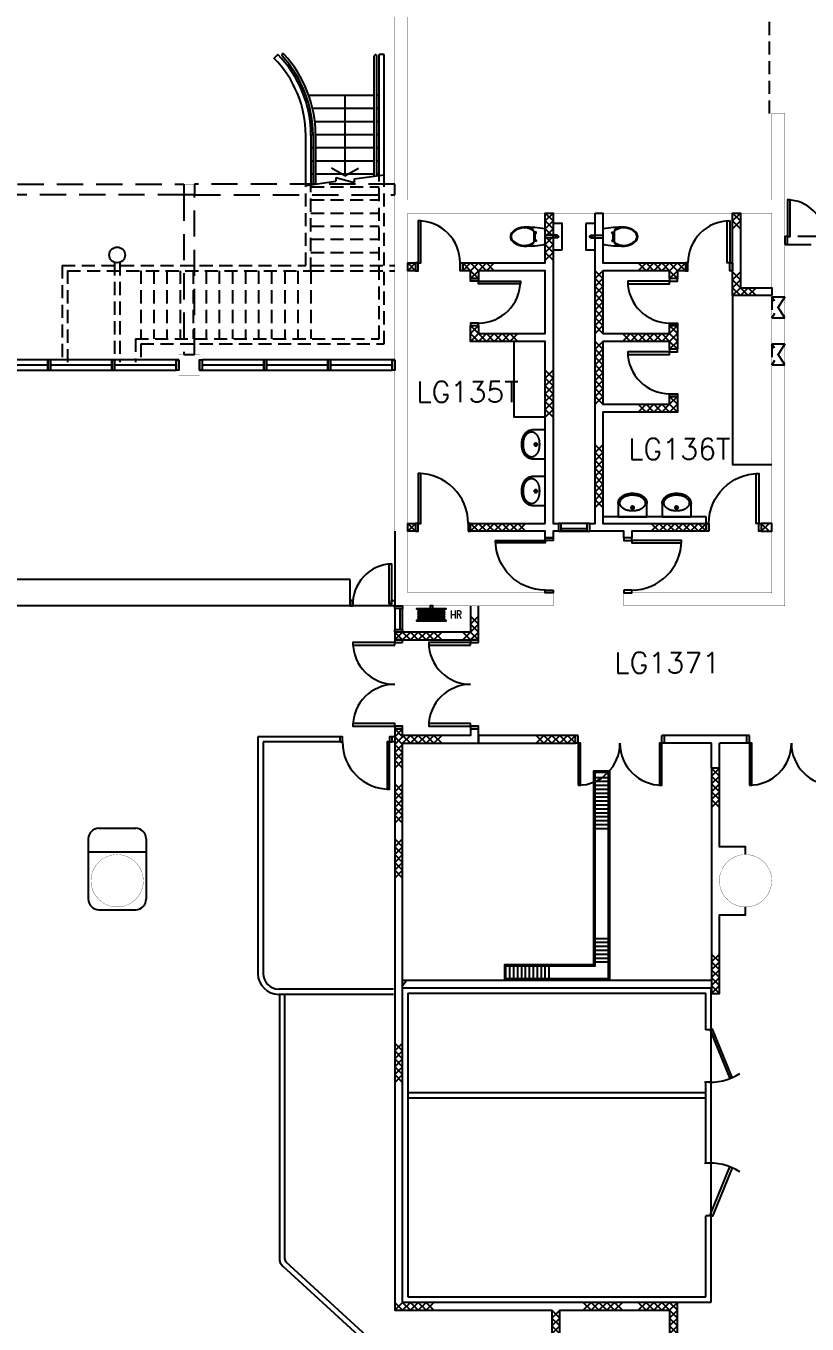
# Model space of a CAD drawing. Extents: x -163000 to 184253, y -124935 to 90032.
# Drawn here: x 40258 to 55174, y 46336 to 71123 of the extents above; entities that cross this region are included whole.
import ezdxf

# ---------------------------------------------------------------- set-up
doc = ezdxf.new("R2010")
doc.units = 0
doc.header["$LTSCALE"] = 1000
doc.header["$MEASUREMENT"] = 0
doc.linetypes.add('s3118a$0$DASHED', pattern=[0.75, 0.5, -0.25])
doc.linetypes.add('s3118a$0$HIDDEN', pattern=[0.375, 0.25, -0.125])
doc.layers.get('0').update_dxf_attribs({"linetype": 'CONTINUOUS'})
for name, color, linetype in [('s3118a$0$19', 7, 'CONTINUOUS'), ('s3118a$0$20', 7, 'CONTINUOUS'), ('s3118a$0$22', 7, 'CONTINUOUS'), ('s3118a$0$30', 7, 'CONTINUOUS'), ('s3118a$0$31', 15, 'CONTINUOUS'), ('s3118a$0$42', 7, 'CONTINUOUS'), ('s3118a$0$45', 7, 'CONTINUOUS'), ('s3118a$0$49', 7, 'CONTINUOUS'), ('s3118a$0$56', 7, 'CONTINUOUS'), ('s3118a$0$6', 7, 'CONTINUOUS'), ('s3118a$0$Above', 8, 'CONTINUOUS'), ('s3118a$0$HR', 5, 'CONTINUOUS'), ('s3118a$0$KC-G', 3, 'CONTINUOUS'), ('s3118a$0$ROOM-NO', 4, 'CONTINUOUS'), ('s3118a$0$ST-DOT', 9, 's3118a$0$HIDDEN'), ('s3118a$0$ST-OUT', 11, 'CONTINUOUS'), ('s3118a$0$STAIR', 9, 'CONTINUOUS'), ('s3118a$0$STRU-SEC', 6, 'CONTINUOUS')]:
    doc.layers.add(name, color=color, linetype=linetype)
doc.styles.add('s3118a$0$STANDARD', font='romans.shx', dxfattribs={"width": 0.75})

# ---------------------------------------------------------------- blocks, each defined once
blk = doc.blocks.new('s3118a$0$D1050B')
at = {"layer": 's3118a$0$30', "color": 15, "linetype": 'Continuous'}
for points in [[(0.05, 0.15), (0.1, 0.15), (0.1, 1.1), (0.05, 1.1)], [(0, 0), (0.05, 0), (0.05, 0.15), (0, 0.15)], [(1, 0), (1.05, 0), (1.05, 0.15), (1, 0.15)]]:
    blk.add_lwpolyline(points, close=True, dxfattribs=at)
blk.add_arc((0.05, 0.150001), 0.950006, 0, 90, dxfattribs=at)
blk = doc.blocks.new('s3118a$0$WHB')
at = {"layer": 's3118a$0$49', "color": 14, "linetype": 'Continuous'}
for p, q in [((-0.319, -0.18), (-0.231, -0.18)), ((-0.275, -0.1358), (-0.275, -0.224))]:
    blk.add_line(p, q, dxfattribs=at)
blk.add_lwpolyline([(-0.5499, -0.257), (-0.5499, 0), (0, 0), (0, -0.257)], dxfattribs=at)
for points in [[(-0.2749, -0.1127, 0.004239), (-0.289204, -0.113251, 0.002651), (-0.3035, -0.114, 0.003533), (-0.31721, -0.114869, 0.006003), (-0.3309, -0.116, 0.015073), (-0.34193, -0.117427, 0.005128), (-0.3529, -0.1193, 0.012086), (-0.365606, -0.121897, 0.007915), (-0.3782, -0.125, 0.017555), (-0.394382, -0.129857, 0.016389), (-0.4102, -0.1358, 0.012678), (-0.421941, -0.140931, 0.028606), (-0.4332, -0.147, 0.005075), (-0.441524, -0.152288, 0.008504), (-0.4497, -0.1578, 0.002696), (-0.457488, -0.163282, 0.012777), (-0.4651, -0.169, 0.01603), (-0.471331, -0.174302, 0.016779), (-0.4772, -0.18, 0.006146), (-0.482301, -0.18541, 0.012077), (-0.4872, -0.191, 0.004888), (-0.491647, -0.196462, 0.003638), (-0.496, -0.202, 0.008947), (-0.499981, -0.207341, 0.006073), (-0.5038, -0.2128, 0.039408), (-0.506807, -0.218138, 0.017301), (-0.5092, -0.2238, 0.017623), (-0.513063, -0.234644, 0.033372), (-0.5158, -0.2458, 0.018563), (-0.516526, -0.251381, 0.012968), (-0.5169, -0.257, 0.012131), (-0.517005, -0.262402, 0.016663), (-0.5168, -0.2678, 0.029632), (-0.515325, -0.278934, 0.031912), (-0.5125, -0.2898, 0.01542), (-0.510432, -0.295474, 0.017108), (-0.508, -0.301, 0.002382), (-0.505364, -0.306433, 0.00952), (-0.5026, -0.3118, 0.009627), (-0.499383, -0.317448, 0.005168), (-0.496, -0.323, 0.013642), (-0.4923, -0.328605, 0.013648), (-0.4883, -0.334, 0.020386), (-0.483532, -0.339563, 0.012995), (-0.4784, -0.3448, 0.006177), (-0.472406, -0.350518, 0.012992), (-0.4662, -0.356, 0.001911), (-0.459656, -0.361407, -0.00085), (-0.4531, -0.3668, -0.002763), (-0.446549, -0.372299, 0.002623), (-0.44, -0.3778, 0.05247), (-0.430413, -0.38396, 0.00623), (-0.4201, -0.389, 0.021349), (-0.40648, -0.394932, 0.010161), (-0.3925, -0.4, 0.016064), (-0.372847, -0.406015, 0.009991), (-0.3529, -0.411, 0.017366), (-0.335986, -0.414265, 0.012989), (-0.3189, -0.4165, 0.01392), (-0.296931, -0.418207, 0.013692), (-0.2749, -0.4187, 0.012459), (-0.252921, -0.41804, 0.012166), (-0.231, -0.4163, 0.011998), (-0.213873, -0.414128, 0.016069), (-0.1969, -0.411, 0.011274), (-0.176834, -0.406224, 0.025447), (-0.1572, -0.4, 0.011112), (-0.144438, -0.394863, 0.017831), (-0.132, -0.389, 0.002905), (-0.121887, -0.383776, 0.025327), (-0.1121, -0.378, 0.00801), (-0.10424, -0.372551, 0.011565), (-0.0966, -0.3668, 0.003173), (-0.089937, -0.361475, 0.008314), (-0.0834, -0.356, 0.007853), (-0.077264, -0.350493, 0.007586), (-0.0713, -0.3448, 0.011579), (-0.066181, -0.339552, 0.019406), (-0.0614, -0.334, 0.014434), (-0.057382, -0.328617, 0.016024), (-0.0537, -0.323, 0.005126), (-0.050381, -0.31744, 0.007114), (-0.0472, -0.3118, 0.007738), (-0.044393, -0.306429, 0.002848), (-0.0417, -0.301, 0.021656), (-0.039297, -0.295482, 0.014757), (-0.0373, -0.2898, 0.027907), (-0.034472, -0.279028, 0.034296), (-0.033, -0.268, 0.016613), (-0.032856, -0.262501, 0.009533), (-0.033, -0.257, 0.010392), (-0.033345, -0.251385, 0.017332), (-0.034, -0.2458, 0.037977), (-0.036661, -0.234723, 0.020366), (-0.0406, -0.224, 0.016669), (-0.043134, -0.21826, 0.03136), (-0.0462, -0.2128, 0.006089), (-0.049858, -0.207335, 0.01105), (-0.0537, -0.202, 0.005719), (-0.05808, -0.196344, 0.006781), (-0.0626, -0.1908, 0.012108), (-0.067454, -0.185313, 0.005553), (-0.0725, -0.18, 0.016017), (-0.078354, -0.174343, 0.010389), (-0.0845, -0.169, 0.020034), (-0.092125, -0.163162, 0.010765), (-0.1001, -0.1578, 0.013175), (-0.109299, -0.15223, 0.005172), (-0.1187, -0.147, 0.012528), (-0.130085, -0.141168, 0.007684), (-0.1417, -0.1358, 0.017552), (-0.156402, -0.129848, 0.019466), (-0.1715, -0.125, 0.012068), (-0.184124, -0.121804, 0.015156), (-0.1969, -0.1193, 0.00473), (-0.20783, -0.117603, 0.008692), (-0.2188, -0.1162, 0.005092), (-0.232536, -0.114838, 0.0067), (-0.2463, -0.1138, 0.005974), (-0.260594, -0.113101, 0.004448), (-0.2749, -0.1127)], [(-0.5499, -0.257, -0.002263), (-0.549724, -0.267938, 0.036796), (-0.5488, -0.2788, 0.020421), (-0.546385, -0.289895, 0.014498), (-0.5432, -0.3008, 0.010932), (-0.539394, -0.312137, 0.038908), (-0.5345, -0.323, 0.008498), (-0.528085, -0.334012, 0.008482), (-0.5213, -0.3448, -0.000875), (-0.517665, -0.350522, 0.031206), (-0.5137, -0.356, 0.012082), (-0.508833, -0.361474, 0.003111), (-0.5038, -0.3668, 0.003418), (-0.498358, -0.372457, 0.006942), (-0.4928, -0.378, 0.02136), (-0.486346, -0.383668, 0.004577), (-0.4796, -0.389, 0.010329), (-0.472016, -0.394741, 0.020459), (-0.4641, -0.4, 0.011097), (-0.454214, -0.405612, 0.000222), (-0.4442, -0.411, 0.005265), (-0.433797, -0.416491, 0.003486), (-0.4233, -0.4218, 0.03693), (-0.407126, -0.428284, 0.017242), (-0.3903, -0.433, 0.00772), (-0.365676, -0.438744, 0.00623), (-0.3409, -0.4438, 0.007249), (-0.329931, -0.445752, 0.011082), (-0.3189, -0.4473, 0.017141), (-0.296937, -0.44907, 0.013335), (-0.2749, -0.4495, 0.011832), (-0.252918, -0.448864, 0.013868), (-0.231, -0.4471, 0.010346), (-0.219921, -0.445647, 0.007504), (-0.2089, -0.4438, 0.007334), (-0.183976, -0.438946, 0.014721), (-0.1593, -0.433, 0.021098), (-0.143742, -0.427981, 0.016671), (-0.1286, -0.4218, 0.002597), (-0.116958, -0.416588, 0.013831), (-0.1055, -0.411, 0.006107), (-0.095486, -0.405597, 0.013889), (-0.0857, -0.3998, 0.009703), (-0.077806, -0.394602, 0.01659), (-0.0702, -0.389, 0.007376), (-0.063502, -0.383568, 0.018682), (-0.0571, -0.3778, 0.004037), (-0.051612, -0.372338, 0.002917), (-0.0462, -0.3668, 0.003488), (-0.041091, -0.361454, 0.007308), (-0.0361, -0.356, 0.034111), (-0.032062, -0.350644, 0.001258), (-0.0284, -0.345, 0.012547), (-0.021568, -0.33404, 0.008451), (-0.0152, -0.3228, 0.032813), (-0.01028, -0.312022, 0.01499), (-0.0064, -0.3008, 0.017513), (-0.003328, -0.2899, 0.020828), (-0.0011, -0.2788, 0.031844), (-0.000225, -0.267931, -0.001864), (0, -0.257)]]:
    blk.add_lwpolyline(points, format="xyb", dxfattribs=at)
blk.add_circle((-0.274895, -0.179899), 0.0275, dxfattribs=at)
blk = doc.blocks.new('s3118a$0$HAT15')
at = {"layer": 's3118a$0$22', "color": 10, "linetype": 'Continuous'}
for p, q in [((0, 0), (0.15, 0.15)), ((0, 0.15), (0.15, 0))]:
    blk.add_line(p, q, dxfattribs=at)
blk = doc.blocks.new('s3118a$0$D1700B')
at = {"layer": 's3118a$0$30', "color": 15, "linetype": 'Continuous'}
for points in [[(0.05, 0.15), (0.1, 0.15), (0.1, 0.95), (0.05, 0.95)], [(1.6, 0.15), (1.65, 0.15), (1.65, 0.95), (1.6, 0.95)], [(0, 0), (0.05, 0), (0.05, 0.15), (0, 0.15)], [(1.65, 0), (1.7, 0), (1.7, 0.15), (1.65, 0.15)]]:
    blk.add_lwpolyline(points, close=True, dxfattribs=at)
for centre, start, end in [((0.05, 0.15), 0, 90), ((1.650003, 0.15), 90, 180)]:
    blk.add_arc(centre, 0.800001, start, end, dxfattribs=at)
blk = doc.blocks.new('s3118a$0$CHAT15')
at = {"layer": 's3118a$0$22', "color": 1, "linetype": 'Continuous'}
for points in [[(0, 0), (0.15, 0.15), (0.3, 0), (0.45, 0.15), (0.6, 0), (0.75, 0.15)], [(0, 0.15), (0.15, 0), (0.3, 0.15), (0.45, 0), (0.6, 0.15), (0.75, 0)]]:
    blk.add_lwpolyline(points, dxfattribs=at)
blk = doc.blocks.new('s3118a$0$WC')
at = {"layer": 's3118a$0$49', "color": 14, "linetype": 'Continuous'}
for p, q in [((-0.076, 0.214), (-0.076, 0.199)), ((0.076, 0.199), (-0.076, 0.199)), ((0.076, 0.214), (0.076, 0.199))]:
    blk.add_line(p, q, dxfattribs=at)
at = {"layer": 's3118a$0$49', "color": 14, "linetype": 's3118a$0$HIDDEN'}
for p, q in [((-0.025, -0.225), (-0.025, 0)), ((0.025, -0.225), (0.025, 0))]:
    blk.add_line(p, q, dxfattribs=at)
at = {"layer": 's3118a$0$49', "color": 14, "linetype": 'Continuous'}
for points in [[(0.106, 0.223), (0.123, 0.223, 0.064397), (0.151, 0.267, 0.312063), (0.087, 0.629, 0.200897), (0, 0.665, 0.200897), (-0.087, 0.629, 0.312063), (-0.151, 0.267, 0.064397), (-0.123, 0.223), (-0.106, 0.223)], [(-0.18, 0.406, 0.045439), (-0.147, 0), (0.147, 0, 0.045439), (0.18, 0.406, -0.205215)], [(-0.064, 0.199), (-0.064, 0.184, -1), (-0.088, 0.184), (-0.088, 0.214)], [(0.064, 0.199), (0.064, 0.184, 1), (0.088, 0.184), (0.088, 0.214)]]:
    blk.add_lwpolyline(points, format="xyb", dxfattribs=at)
blk.add_lwpolyline([(0, 0.653, 0.200897), (-0.078, 0.62, 0.312063), (-0.139, 0.272, 0.096006), (-0.097, 0.214), (0.097, 0.214, 0.096006), (0.139, 0.272, 0.312063), (0.078, 0.62, 0.200897)], format="xyb", close=True, dxfattribs=at)
blk.add_lwpolyline([(-0.25, -0.325), (0.25, -0.325), (0.25, -0.15), (-0.25, -0.15)], close=True, dxfattribs=at)
at = {"layer": 's3118a$0$49', "color": 14, "linetype": 's3118a$0$HIDDEN'}
blk.add_circle((0, -0.225), 0.025, dxfattribs=at)
blk = doc.blocks.new('s3118a$0$H900')
at = {"layer": 's3118a$0$22', "color": 1, "linetype": 'Continuous'}
for points in [[(0, 0), (0.15, 0.15), (0.3, 0), (0.45, 0.15), (0.6, 0), (0.75, 0.15), (0.9, 0)], [(0, 0.15), (0.15, 0), (0.3, 0.15), (0.45, 0), (0.6, 0.15), (0.75, 0), (0.9, 0.15)]]:
    blk.add_lwpolyline(points, dxfattribs=at)
blk = doc.blocks.new('s3118a$0$H600')
at = {"layer": 's3118a$0$22', "color": 1, "linetype": 'Continuous'}
for points in [[(0, 0), (0.15, 0.15), (0.3, 0), (0.45, 0.15), (0.6, 0)], [(0, 0.15), (0.15, 0), (0.3, 0.15), (0.45, 0), (0.6, 0.15)]]:
    blk.add_lwpolyline(points, dxfattribs=at)
blk = doc.blocks.new('s3118a$0$H1200')
at = {"layer": 's3118a$0$22', "color": 10, "linetype": 'Continuous'}
for points in [[(0, 0), (0.15, 0.15), (0.3, 0), (0.45, 0.15), (0.6, 0), (0.75, 0.15), (0.9, 0), (1.05, 0.15), (1.2, 0)], [(0, 0.15), (0.15, 0), (0.3, 0.15), (0.45, 0), (0.6, 0.15), (0.75, 0), (0.9, 0.15), (1.05, 0), (1.2, 0.15)]]:
    blk.add_lwpolyline(points, dxfattribs=at)
blk = doc.blocks.new('s3118a$0$AP')
at = {"layer": 's3118a$0$30', "color": 15, "linetype": 'Continuous'}
blk.add_line((0.05, 0.05), (0.55, 0.05), dxfattribs=at)
for points in [[(0, 0), (0.6, 0), (0.6, 0.15), (0, 0.15)], [(0.05, 0), (0.55, 0), (0.55, 0.15), (0.05, 0.15)]]:
    blk.add_lwpolyline(points, close=True, dxfattribs=at)
blk = doc.blocks.new('s3118a$0$HR')
at = {"layer": 's3118a$0$56', "color": 1, "linetype": 'Continuous'}
blk.add_lwpolyline([(0.235, 0.275), (-0.275, 0.275), (-0.275, 0.29), (0.275, 0.29), (0.275, 0.275), (0.235, 0.275), (0.245, 0.27), (0.25, 0.26), (0.245, 0.25), (0.245, 0.25), (0.235, 0.245), (-0.235, 0.245), (0.235, 0.245), (0.245, 0.24), (0.25, 0.23), (0.245, 0.22), (0.235, 0.215), (-0.235, 0.215), (0.235, 0.215), (0.245, 0.21), (0.25, 0.2), (0.245, 0.19), (0.235, 0.185), (-0.235, 0.185), (0.235, 0.185), (0.245, 0.18), (0.25, 0.17), (0.245, 0.16), (0.235, 0.155), (-0.235, 0.155), (0.235, 0.155), (0.245, 0.15), (0.25, 0.14), (0.245, 0.13), (0.235, 0.125), (-0.235, 0.125), (0.235, 0.125), (0.245, 0.12), (0.25, 0.11), (0.245, 0.1), (0.235, 0.095), (0.245, 0.09), (0.25, 0.08), (0.245, 0.07), (0.235, 0.065), (0.275, 0.065), (0.275, 0.05), (-0.025, 0.05), (-0.025, 0), (0.025, 0), (0.025, 0.05), (-0.275, 0.05), (-0.275, 0.065), (0.235, 0.065), (-0.235, 0.065), (-0.245, 0.07), (-0.25, 0.08), (-0.245, 0.09), (-0.235, 0.095), (0.235, 0.095), (-0.235, 0.095), (-0.245, 0.1), (-0.25, 0.11), (-0.245, 0.12), (-0.235, 0.125), (-0.245, 0.13), (-0.25, 0.14), (-0.245, 0.15), (-0.235, 0.155), (-0.245, 0.16), (-0.25, 0.17), (-0.245, 0.18), (-0.235, 0.185), (-0.245, 0.19), (-0.25, 0.2), (-0.245, 0.21), (-0.235, 0.215), (-0.245, 0.22), (-0.25, 0.23), (-0.245, 0.24), (-0.235, 0.245), (-0.245, 0.25), (-0.25, 0.26), (-0.245, 0.27), (-0.235, 0.275)], dxfattribs=at)

msp = doc.modelspace()

# ---------------------------------------------------------------- linework, layer by layer
for p, q in [((46451, 60553), (39352, 60553)), ((46451, 60053), (46451, 60553)), ((47301, 60053), (39852, 60053)), ((44687, 57550), (44687, 53030)), ((46252, 57550), (44687, 57550)), ((46252, 57550), (46252, 57450)), ((47300, 57550), (47252, 57550)), ((50750, 57425), (50750, 57575)), ((50800, 57575), (50750, 57575)), ((50800, 57425), (50800, 57575)), ((52400, 57425), (52400, 57575)), ((54075, 57575), (52400, 57575)), ((52450, 57425), (52450, 57575)), ((54075, 57575), (54025, 57575)), ((54025, 57425), (54025, 57575)), ((54075, 57425), (54075, 57575)), ((44787, 57450), (44787, 53030)), ((46252, 57450), (44787, 57450)), ((47300, 57450), (47252, 57450)), ((50800, 57425), (50750, 57425)), ((53350, 57425), (52400, 57425)), ((53350, 56950), (53350, 57425)), ((53500, 56950), (53500, 57425)), ((54075, 57425), (53500, 57425)), ((54075, 57425), (54025, 57425)), ((41649, 55802), (42354, 55802)), ((41449, 55602), (41449, 54448)), ((42554, 55602), (42554, 54448)), ((41449, 55354), (42554, 55354)), ((41649, 54248), (42354, 54248)), ((47457, 52904), (53350, 52904)), ((47274, 52730), (45087, 52730)), ((47274, 52630), (45087, 52630)), ((45098, 52630), (45098, 47588)), ((45198, 52630), (45198, 47588)), ((47457, 52754), (53350, 52754)), ((47550, 52654), (47550, 46856)), ((47550, 52654), (53244, 52654)), ((53244, 51956), (53244, 52654)), ((53344, 46756), (53344, 52754)), ((53344, 51956), (53244, 51956)), ((53344, 50956), (53244, 50956)), ((53244, 49405), (53244, 50956)), ((47550, 50756), (53244, 50756)), ((47550, 50656), (53244, 50656)), ((53344, 49405), (53244, 49405)), ((53244, 46856), (53244, 48405)), ((53344, 48405), (53244, 48405)), ((47300, 45486), (45163, 47441)), ((47400, 45530), (45230, 47515)), ((47550, 46856), (53244, 46856)), ((52695, 46756), (53344, 46756))]:
    msp.add_line(p, q)
for points in [[(47241, 60089), (47194, 60089), (47194, 60849), (47241, 60849)], [(46451, 60053), (46501, 60053), (46501, 60153), (46451, 60153)], [(47241, 60153), (47300, 60153), (47300, 60053), (47241, 60053)], [(46252, 57450), (46302, 57450), (46302, 57550), (46252, 57550)], [(47202, 57450), (47252, 57450), (47252, 57550), (47202, 57550)], [(47157, 56550), (47202, 56550), (47202, 57450), (47157, 57450)], [(50800, 56625), (50845, 56625), (50845, 57425), (50800, 57425)], [(52355, 56625), (52400, 56625), (52400, 57425), (52355, 57425)], [(54075, 56625), (54120, 56625), (54120, 57425), (54075, 57425)]]:
    msp.add_lwpolyline(points, close=True)
for points in [[(53322, 51946), (53700, 51023), (53747, 51042), (53369, 51965), (53322, 51946)], [(53322, 48415), (53700, 49339), (53747, 49320), (53369, 48396), (53322, 48415)]]:
    msp.add_lwpolyline(points)
for centre, radius, start, end in [((47259, 60091), 758, 91.3638, 182.8806), ((47202, 57450), 900, 180, 270), ((50800, 57425), 800, 270, 360), ((52400, 57425), 800, 180, 270), ((54075, 57425), 800, 270, 360), ((55675, 57425), 800, 180, 270), ((41649, 55602), 200, 90, 180), ((42354, 55602), 200, 0, 90), ((41649, 54448), 200, 180, 270), ((42354, 54448), 200, 270, 0), ((45087, 53030), 400, 180, 270), ((45087, 53030), 300, 180, 270), ((53343, 51928), 973, 262.5117, 304.0155), ((53343, 48434), 973, 55.9845, 97.4883), ((45298, 47588), 200, 180, 227.5537), ((45298, 47588), 100, 180, 227.5537)]:
    msp.add_arc(centre, radius, start, end)
at = {"layer": 's3118a$0$19', "color": 14, "linetype": 's3118a$0$DASHED'}
msp.add_lwpolyline([(56250, 67100), (54750, 67100), (54750, 66950), (56250, 66950)], close=True, dxfattribs=at)
at = {"layer": 's3118a$0$19', "color": 2, "linetype": 's3118a$0$DASHED'}
for points in [[(39450, 64550), (43175, 64550), (43175, 64750), (39450, 64750)], [(43575, 64550), (47300, 64550), (47300, 64750), (43575, 64750)]]:
    msp.add_lwpolyline(points, close=True, dxfattribs=at)
at = {"layer": 's3118a$0$20', "color": 14, "linetype": 'Continuous', "const_width": 5}
msp.add_lwpolyline([(50325, 60050), (47300, 60050), (47300, 73900), (56500, 73900), (56500, 73650), (54750, 73650), (54750, 73400), (54500, 73400), (54500, 73650), (47550, 73650), (47550, 67800), (54500, 67800), (54500, 69450), (54750, 69450), (54750, 60050), (51675, 60050), (51675, 60300), (54500, 60300), (54500, 67550), (47550, 67550), (47550, 60300), (50325, 60300), (50325, 60050)], dxfattribs=at)
at = {"layer": 's3118a$0$20', "color": 1, "linetype": 'Continuous'}
for points in [[(50175, 61625), (50175, 65100), (48750, 65100), (48750, 65400), (48900, 65400), (48900, 65250), (50175, 65250), (50175, 66450), (48900, 66450), (48900, 66300), (48750, 66300), (48750, 66450), (48600, 66450), (48600, 66600), (50175, 66600), (50175, 67550), (50325, 67550), (50325, 61625), (50425, 61625), (50425, 61475), (50325, 61475), (50325, 61350), (50175, 61350), (50175, 61475), (48750, 61475), (48750, 61625), (50175, 61625)], [(48750, 60050), (48750, 59550), (47300, 59550), (47300, 59400), (48750, 59400), (48900, 59400), (48900, 60050)], [(54000, 55300), (54000, 55450), (53500, 55450), (53500, 56950), (53350, 56950), (53350, 52650), (53500, 52650), (53500, 54150), (54000, 54150), (54000, 54300)]]:
    msp.add_lwpolyline(points, dxfattribs=at)
for points in [[(51125, 67550), (51275, 67550), (51275, 66600), (52850, 66600), (52850, 66450), (52700, 66450), (52700, 66300), (52550, 66300), (52550, 66450), (51275, 66450), (51275, 65250), (52550, 65250), (52550, 65400), (52700, 65400), (52700, 64950), (52550, 64950), (52550, 65100), (51275, 65100), (51275, 63900), (52550, 63900), (52550, 64050), (52700, 64050), (52700, 63750), (51275, 63750), (51275, 61625), (53250, 61625), (53250, 61475), (51825, 61475), (51825, 61350), (51675, 61350), (51675, 61475), (51025, 61475), (51025, 61625), (51125, 61625)], [(54500, 65975), (53750, 65975), (53750, 67550), (53900, 67550), (53900, 66125), (54500, 66125)], [(47700, 66450), (47550, 66450), (47550, 66600), (47700, 66600)], [(47700, 61475), (47550, 61475), (47550, 61625), (47700, 61625)], [(51500, 43550), (52700, 43550), (52700, 46750), (47450, 46750), (47450, 57425), (48900, 57425), (48900, 57700), (48750, 57700), (48750, 57575), (47450, 57575), (47450, 57700), (47300, 57700), (47300, 46600), (50300, 46600), (50300, 43325), (50450, 43325), (50450, 46600), (52550, 46600), (52550, 43700), (51500, 43700)]]:
    msp.add_lwpolyline(points, close=True, dxfattribs=at)
at = {"layer": 's3118a$0$20', "color": 1, "linetype": 's3118a$0$HIDDEN'}
for points in [[(54500, 65950), (54500, 65550), (54750, 65550), (54500, 65950), (54750, 65950), (54500, 65550)], [(54500, 65050), (54500, 64650), (54750, 64650), (54500, 65050), (54750, 65050), (54500, 64650)]]:
    msp.add_lwpolyline(points, dxfattribs=at)
at = {"layer": 's3118a$0$20', "color": 3, "linetype": 'Continuous'}
for points in [[(40675, 64750), (39500, 64750), (39500, 64655), (40675, 64655)], [(40725, 64550), (40725, 64750), (40675, 64750), (40675, 64550)], [(41900, 64750), (40725, 64750), (40725, 64655), (41900, 64655)], [(41950, 64550), (41950, 64750), (41900, 64750), (41900, 64550)], [(43125, 64750), (41950, 64750), (41950, 64655), (43125, 64655)], [(43175, 64750), (43175, 64550), (43125, 64550), (43125, 64750)], [(43625, 64750), (43625, 64550), (43575, 64550), (43575, 64750)], [(44800, 64750), (43625, 64750), (43625, 64655), (44800, 64655)], [(44850, 64550), (44850, 64750), (44800, 64750), (44800, 64550)], [(46025, 64750), (44850, 64750), (44850, 64655), (46025, 64655)], [(46075, 64550), (46075, 64750), (46025, 64750), (46025, 64550)], [(47250, 64750), (46075, 64750), (46075, 64655), (47250, 64655)], [(47300, 64750), (47300, 64550), (47250, 64550), (47250, 64750)], [(40675, 64645), (39500, 64645), (39500, 64550), (40675, 64550)], [(41900, 64645), (40725, 64645), (40725, 64550), (41900, 64550)], [(43125, 64645), (41950, 64645), (41950, 64550), (43125, 64550)], [(44800, 64645), (43625, 64645), (43625, 64550), (44800, 64550)], [(46025, 64645), (44850, 64645), (44850, 64550), (46025, 64550)], [(47250, 64645), (46075, 64645), (46075, 64550), (47250, 64550)]]:
    msp.add_lwpolyline(points, close=True, dxfattribs=at)
at = {"layer": 's3118a$0$20', "color": 14, "linetype": 'Continuous'}
msp.add_lwpolyline([(54300, 61475), (54500, 61475), (54500, 61625), (54300, 61625)], close=True, dxfattribs=at)
at = {"layer": 's3118a$0$20', "color": 2, "linetype": 'Continuous'}
msp.add_lwpolyline([(48900, 57425), (50750, 57425), (50750, 57575), (48900, 57575)], close=True, dxfattribs=at)
msp.add_lwpolyline([(48900, 57425), (50750, 57425), (50750, 57575), (48900, 57575)], close=True, dxfattribs=at)
at = {"layer": 's3118a$0$30', "color": 15, "linetype": 'Continuous'}
for points in [[(54800, 67100), (54850, 67100), (54850, 67800), (54800, 67800)], [(47750, 66600), (47800, 66600), (47800, 67400), (47750, 67400)], [(53700, 66600), (53650, 66600), (53650, 67400), (53700, 67400)], [(54750, 66950), (54800, 66950), (54800, 67100), (54750, 67100)], [(47700, 66450), (47750, 66450), (47750, 66600), (47700, 66600)], [(48600, 66450), (48550, 66450), (48550, 66600), (48600, 66600)], [(52850, 66450), (52900, 66450), (52900, 66600), (52850, 66600)], [(53750, 66450), (53700, 66450), (53700, 66600), (53750, 66600)], [(48750, 66300), (48900, 66300), (48900, 66250), (48750, 66250)], [(48900, 66250), (49700, 66250), (49700, 66200), (48900, 66200)], [(52550, 66250), (51750, 66250), (51750, 66200), (52550, 66200)], [(52700, 66300), (52550, 66300), (52550, 66250), (52700, 66250)], [(48750, 65400), (48900, 65400), (48900, 65450), (48750, 65450)], [(52700, 65400), (52550, 65400), (52550, 65450), (52700, 65450)], [(52700, 64950), (52550, 64950), (52550, 64900), (52700, 64900)], [(52550, 64900), (51750, 64900), (51750, 64850), (52550, 64850)], [(52700, 64050), (52550, 64050), (52550, 64100), (52700, 64100)], [(50975, 61475), (50475, 61475)], [(47300, 60050), (47450, 60050), (47450, 60000), (47300, 60000)], [(47450, 60000), (47300, 60000), (47300, 59600), (47450, 59600)], [(47450, 60000), (47400, 60000), (47400, 59600), (47450, 59600)], [(47300, 59600), (47450, 59600), (47450, 59550), (47300, 59550)]]:
    msp.add_lwpolyline(points, close=True, dxfattribs=at)
for centre, radius, start, end in [((54800, 67100), 700, 0, 90), ((47750, 66600), 800, 0, 90), ((53700, 66600), 800, 90, 180), ((48900, 66250), 800, 270, 0), ((52550, 66250), 800, 180, 270), ((52550, 64900), 800, 180, 270)]:
    msp.add_arc(centre, radius, start, end, dxfattribs=at)
at = {"layer": 's3118a$0$31'}
for p, q in [((47300, 61475), (47300, 60050)), ((47300, 61475), (47300, 60050)), ((47300, 60050), (45850, 60050)), ((47300, 60050), (45850, 60050))]:
    msp.add_line(p, q, dxfattribs=at)
at = {"layer": 's3118a$0$42', "color": 2, "linetype": 's3118a$0$HIDDEN'}
msp.add_line((54450, 71950), (54450, 69450), dxfattribs=at)
at = {"layer": 's3118a$0$45', "color": 8, "linetype": 'Continuous'}
for p, q in [((51125, 56775), (51375, 56775)), ((51125, 56700), (51375, 56700)), ((51125, 56625), (51375, 56625)), ((51125, 56550), (51375, 56550)), ((51125, 56475), (51375, 56475)), ((51125, 56400), (51375, 56400)), ((51125, 56325), (51375, 56325)), ((51125, 56250), (51375, 56250)), ((51125, 56175), (51375, 56175)), ((51125, 56100), (51375, 56100)), ((51125, 56025), (51375, 56025)), ((51125, 55950), (51375, 55950)), ((51125, 55875), (51375, 55875)), ((51125, 55800), (51375, 55800)), ((51125, 53700), (51375, 53700)), ((51125, 53625), (51375, 53625)), ((51125, 53550), (51375, 53550)), ((51125, 53475), (51375, 53475)), ((51125, 53400), (51375, 53400)), ((51125, 53325), (51375, 53325)), ((49500, 52925), (49500, 53175)), ((49575, 52925), (49575, 53175)), ((49650, 52925), (49650, 53175)), ((49725, 52925), (49725, 53175)), ((49800, 52925), (49800, 53175)), ((49875, 52925), (49875, 53175)), ((49950, 52925), (49950, 53175)), ((50025, 52925), (50025, 53175)), ((50100, 52925), (50100, 53175)), ((50175, 52925), (50175, 53175)), ((50250, 52925), (50250, 53175)), ((51125, 53250), (51375, 53250))]:
    msp.add_line(p, q, dxfattribs=at)
for points in [[(49400, 52900), (49400, 53200), (51100, 53200), (51100, 56900), (51400, 56900), (51400, 52900), (49400, 52900)], [(49425, 52925), (49425, 53175), (51125, 53175), (51125, 56875), (51375, 56875), (51375, 52925), (49425, 52925)]]:
    msp.add_lwpolyline(points, dxfattribs=at)
at = {"layer": 's3118a$0$49', "color": 14, "linetype": 'Continuous'}
for points in [[(53750, 65975), (53750, 62750), (54500, 62750)], [(49575, 65100), (49575, 63658), (50175, 63658)]]:
    msp.add_lwpolyline(points, dxfattribs=at)
msp.add_lwpolyline([(53250, 61750), (51275, 61750), (51275, 61625), (53250, 61625)], close=True, dxfattribs=at)
at = {"layer": 's3118a$0$6', "color": 14, "linetype": 'Continuous', "const_width": 5}
for points in [[(43475, 67900), (43275, 67900), (43275, 68100), (43475, 68100)], [(43175, 64450), (43575, 64450), (43575, 64850), (43175, 64850)]]:
    msp.add_lwpolyline(points, close=True, dxfattribs=at)
for points in [[(42500, 54800, 1), (41500, 54800, 1)], [(54500, 54800, 1), (53500, 54800, 1)]]:
    msp.add_lwpolyline(points, format="xyb", close=True, dxfattribs=at)
at = {"layer": 's3118a$0$Above', "linetype": 's3118a$0$DASHED'}
for points in [[(43275, 67900), (39350, 67900), (39350, 68100), (43275, 68100)], [(43475, 67900), (47300, 67900), (47300, 68100), (43475, 68100)], [(43275, 67900), (43275, 64850), (43475, 64850), (43475, 67900)]]:
    msp.add_lwpolyline(points, close=True, dxfattribs=at)
at = {"layer": 's3118a$0$HR', "linetype": 'Continuous'}
for p, q in [((47725, 59985), (47725, 60000)), ((47725, 60000), (48025, 60000)), ((47765, 59985), (47725, 59985)), ((47755, 59980), (47765, 59985)), ((48275, 59985), (47765, 59985)), ((47765, 59985), (48235, 59985)), ((48025, 60050), (47975, 60050)), ((47975, 60050), (47975, 60000)), ((47975, 60000), (48275, 60000)), ((48025, 60000), (48025, 60050)), ((48235, 59985), (48245, 59980)), ((48275, 60000), (48275, 59985)), ((47725, 59760), (47725, 59775)), ((47725, 59775), (47765, 59775)), ((48275, 59760), (47725, 59760)), ((47750, 59970), (47755, 59980)), ((47755, 59960), (47750, 59970)), ((47750, 59940), (47755, 59950)), ((47755, 59930), (47750, 59940)), ((47750, 59910), (47755, 59920)), ((47755, 59900), (47750, 59910)), ((47750, 59880), (47755, 59890)), ((47755, 59870), (47750, 59880)), ((47750, 59850), (47755, 59860)), ((47755, 59840), (47750, 59850)), ((47750, 59820), (47755, 59830)), ((47755, 59810), (47750, 59820)), ((47750, 59790), (47755, 59800)), ((47755, 59780), (47750, 59790)), ((47765, 59955), (47755, 59960)), ((47755, 59950), (47765, 59955)), ((47765, 59925), (47755, 59930)), ((47755, 59920), (47765, 59925)), ((47765, 59895), (47755, 59900)), ((47755, 59890), (47765, 59895)), ((47765, 59865), (47755, 59870)), ((47755, 59860), (47765, 59865)), ((47765, 59835), (47755, 59840)), ((47755, 59830), (47765, 59835)), ((47765, 59805), (47755, 59810)), ((47755, 59800), (47765, 59805)), ((47755, 59800), (47755, 59800)), ((47765, 59775), (47755, 59780)), ((48235, 59955), (47765, 59955)), ((47765, 59955), (48235, 59955)), ((47765, 59925), (48235, 59925)), ((48235, 59925), (47765, 59925)), ((47765, 59895), (48235, 59895)), ((48235, 59895), (47765, 59895)), ((47765, 59865), (48235, 59865)), ((48235, 59865), (47765, 59865)), ((47765, 59835), (48235, 59835)), ((48235, 59835), (47765, 59835)), ((47765, 59805), (48235, 59805)), ((48235, 59805), (47765, 59805)), ((47765, 59775), (48275, 59775)), ((48245, 59960), (48235, 59955)), ((48235, 59955), (48245, 59950)), ((48245, 59930), (48235, 59925)), ((48235, 59925), (48245, 59920)), ((48245, 59900), (48235, 59895)), ((48235, 59895), (48245, 59890)), ((48245, 59870), (48235, 59865)), ((48235, 59865), (48245, 59860)), ((48245, 59840), (48235, 59835)), ((48235, 59835), (48245, 59830)), ((48245, 59810), (48235, 59805)), ((48235, 59805), (48245, 59800)), ((48245, 59780), (48235, 59775)), ((48245, 59980), (48250, 59970)), ((48250, 59970), (48245, 59960)), ((48245, 59950), (48250, 59940)), ((48250, 59940), (48245, 59930)), ((48245, 59920), (48250, 59910)), ((48250, 59910), (48245, 59900)), ((48245, 59890), (48250, 59880)), ((48250, 59880), (48245, 59870)), ((48245, 59860), (48250, 59850)), ((48250, 59850), (48245, 59840)), ((48245, 59830), (48250, 59820)), ((48250, 59820), (48245, 59810)), ((48245, 59800), (48250, 59790)), ((48250, 59790), (48245, 59780)), ((48275, 59775), (48275, 59760))]:
    msp.add_line(p, q, dxfattribs=at)
at = {"layer": 's3118a$0$KC-G'}
for p, q in [((47450, 57425), (50488, 57425)), ((49480, 57425), (50380, 57425)), ((47520, 52883), (47450, 52796))]:
    msp.add_line(p, q, dxfattribs=at)
at = {"layer": 's3118a$0$ST-DOT'}
for p, q in [((47000, 65150), (47000, 68267)), ((47100, 65050), (47100, 68281)), ((45600, 66550), (45600, 68079)), ((45700, 66450), (45700, 68092)), ((45700, 68050), (47000, 68050)), ((45700, 67800), (47000, 67800)), ((45700, 67550), (47000, 67550)), ((45700, 67300), (47000, 67300)), ((45700, 67050), (47000, 67050)), ((45700, 66800), (47000, 66800)), ((40950, 66550), (45600, 66550)), ((40950, 66550), (40950, 64700)), ((41050, 66450), (45700, 66450)), ((41050, 66450), (41050, 64700)), ((45700, 66550), (47300, 66550)), ((45700, 66450), (47300, 66450)), ((42350, 65150), (47000, 65150)), ((42350, 65150), (42350, 64700)), ((42450, 65050), (47100, 65050)), ((42450, 65050), (42450, 64700))]:
    msp.add_line(p, q, dxfattribs=at)
at = {"layer": 's3118a$0$ST-DOT', "color": 9}
for p, q in [((41950, 66609), (41950, 64700)), ((42050, 66609), (42050, 64700))]:
    msp.add_line(p, q, dxfattribs=at)
at = {"layer": 's3118a$0$ST-DOT', "linetype": 's3118a$0$HIDDEN'}
for p, q in [((42450, 66450), (42450, 65150)), ((42700, 66450), (42700, 65150)), ((42950, 66450), (42950, 65150)), ((43200, 66450), (43200, 65150)), ((43450, 66450), (43450, 65150)), ((43700, 66450), (43700, 65150)), ((43950, 66450), (43950, 65150)), ((44200, 66450), (44200, 65150)), ((44450, 66450), (44450, 65150)), ((44700, 66450), (44700, 65150)), ((44950, 66450), (44950, 65150)), ((45200, 66450), (45200, 65150)), ((45450, 66450), (45450, 65150)), ((45700, 66450), (45700, 65150))]:
    msp.add_line(p, q, dxfattribs=at)
at = {"layer": 's3118a$0$ST-OUT'}
for p, q in [((45066, 70579), (44995, 70509)), ((47100, 70579), (47000, 70579)), ((47100, 68281), (47100, 70579)), ((45562, 69800), (45605, 69800)), ((45658, 69800), (46910, 69800)), ((46960, 69800), (47000, 69800)), ((45639, 69550), (45680, 69550)), ((45731, 69550), (46910, 69550)), ((46960, 69550), (47000, 69550)), ((45684, 69300), (45724, 69300)), ((45774, 69300), (46910, 69300)), ((46960, 69300), (47000, 69300)), ((45700, 69050), (45740, 69050)), ((45700, 69034), (45700, 68092)), ((45790, 69050), (45821, 69050)), ((45821, 69050), (46910, 69050)), ((46960, 69050), (47000, 69050)), ((45700, 68800), (45740, 68800)), ((45790, 68800), (46910, 68800)), ((46960, 68800), (47000, 68800)), ((45700, 68550), (45740, 68550)), ((45790, 68550), (46910, 68550)), ((46960, 68550), (47000, 68550)), ((45700, 68300), (45740, 68300)), ((45790, 68300), (46910, 68300)), ((46960, 68300), (47000, 68300))]:
    msp.add_line(p, q, dxfattribs=at)
at = {"layer": 's3118a$0$ST-OUT', "color": 1, "linetype": 'Continuous'}
for p, q in [((46910, 68255), (46910, 70550)), ((46960, 68262), (46960, 70550)), ((45740, 69039), (45740, 69079)), ((45790, 69046), (45790, 69079))]:
    msp.add_line(p, q, dxfattribs=at)
at = {"layer": 's3118a$0$ST-OUT', "linetype": 'Continuous'}
for p, q in [((47000, 68267), (47000, 70579)), ((45600, 69020), (45600, 69079)), ((45600, 68079), (45600, 69020)), ((45700, 69034), (45700, 69079))]:
    msp.add_line(p, q, dxfattribs=at)
at = {"layer": 's3118a$0$ST-OUT', "color": 1}
for p, q in [((45740, 69039), (45740, 68098)), ((45790, 69046), (45790, 68104))]:
    msp.add_line(p, q, dxfattribs=at)
at = {"layer": 's3118a$0$ST-OUT'}
for radius in [2100, 2200]:
    msp.add_arc((43500, 69034), radius, 0, 44.6241, dxfattribs=at)
at = {"layer": 's3118a$0$ST-OUT', "color": 1}
for centre, radius, start, end in [((45166, 70568), 25, 39.3496, 225.8608), ((43500, 69034), 2240, 0.1378, 42.6052), ((43500, 69034), 2290, 0.3032, 42.6052)]:
    msp.add_arc(centre, radius, start, end, dxfattribs=at)
at = {"layer": 's3118a$0$ST-OUT', "color": 1, "linetype": 'Continuous'}
msp.add_arc((46935, 70550), 25, 0, 180, dxfattribs=at)
at = {"layer": 's3118a$0$STAIR'}
msp.add_line((46350, 69800), (46350, 68258), dxfattribs=at)
at = {"layer": 's3118a$0$STAIR', "color": 4}
for q in [(46090, 68408), (46610, 68408)]:
    msp.add_line((46350, 68258), q, dxfattribs=at)
at = {"layer": 's3118a$0$STAIR', "color": 1}
for p, q in [((46177, 68227), (46177, 68157)), ((46523, 68203), (47100, 68281)), ((46523, 68203), (46523, 68132)), ((45600, 68079), (46177, 68157))]:
    msp.add_line(p, q, dxfattribs=at)
at = {"layer": 's3118a$0$STAIR', "color": 7}
msp.add_line((46177, 68227), (46523, 68132), dxfattribs=at)
at = {"layer": 's3118a$0$STRU-SEC', "color": 9}
msp.add_circle((42000, 66750), 150, dxfattribs=at)

# ---------------------------------------------------------------- block references
at = {"zscale": 1000}
for name, p, xscale, yscale, rotation in [('s3118a$0$H900', (50175, 67550), 999.9979999999999, 999.9979999999999, 270), ('s3118a$0$WC', (50175, 67100), 999.9979999999999, 999.9979999999999, 90), ('s3118a$0$WC', (51275, 67100), 999.9979999999999, 999.9979999999999, 270), ('s3118a$0$H1200', (51275, 65250), 999.9979999999999, 999.9979999999999, 90), ('s3118a$0$H900', (52850, 66600), 999.9979999999999, 999.9979999999999, 180), ('s3118a$0$H900', (52550, 65250), 999.9979999999999, 999.9979999999999, 180), ('s3118a$0$H1200', (51275, 63900), 999.9979999999999, 999.9979999999999, 90), ('s3118a$0$H900', (50175, 64550), 999.9979999999999, 999.9979999999999, 270), ('s3118a$0$WHB', (50175, 63408), 999.9979999999999, -999.9979999999999, 90), ('s3118a$0$H1200', (51275, 61925), 999.9979999999999, 999.9979999999999, 90), ('s3118a$0$WHB', (50175, 62517), 999.9979999999999, -999.9979999999999, 90), ('s3118a$0$D1050B', (54300, 61475), 999.994, -999.994, 180), ('s3118a$0$D1050B', (50325, 61350), 999.9979999999999, -999.9979999999999, 270), ('s3118a$0$D1050B', (51675, 61350), 999.9979999999999, 999.9979999999999, 270), ('s3118a$0$HR', (48000, 60050), 999.9979999999999, 999.9979999999999, 180), ('s3118a$0$HAT15', (48900, 59700), 999.9979999999999, 999.9979999999999, 90), ('s3118a$0$HAT15', (47450, 59400), 999.9979999999999, 999.9979999999999, 90), ('s3118a$0$HAT15', (48750, 59400), 999.9979999999999, 999.9979999999999, 90), ('s3118a$0$HAT15', (48900, 59550), 999.9979999999999, 999.9979999999999, 90), ('s3118a$0$HAT15', (48900, 59400), 999.9979999999999, 999.9979999999999, 90), ('s3118a$0$D1700B', (47450, 57700), 999.9979999999999, 999.9979999999999, 90), ('s3118a$0$D1700B', (48900, 57700), 999.9979999999999, 999.9979999999999, 90), ('s3118a$0$CHAT15', (47300, 57700), 999.9979999999999, 999.9979999999999, 270), ('s3118a$0$CHAT15', (50750, 57575), 999.9979999999999, 999.9979999999999, 180), ('s3118a$0$CHAT15', (53350, 56950), 999.9979999999999, 999.9979999999999, 270), ('s3118a$0$CHAT15', (47300, 56650), 999.9979999999999, 999.9979999999999, 270), ('s3118a$0$CHAT15', (47300, 55600), 999.9979999999999, 999.9979999999999, 270), ('s3118a$0$CHAT15', (53500, 52650), 999.9979999999999, 999.9979999999999, 90), ('s3118a$0$CHAT15', (47450, 50950), 999.9979999999999, 999.9979999999999, 90), ('s3118a$0$CHAT15', (50300, 46600), 999.9979999999999, 999.9979999999999, 270), ('s3118a$0$CHAT15', (51650, 46750), 999.9979999999999, 999.9979999999999, 180), ('s3118a$0$CHAT15', (52700, 46750), 999.9979999999999, 999.9979999999999, 180), ('s3118a$0$CHAT15', (52550, 46600), 999.9979999999999, 999.9979999999999, 270)]:
    msp.add_blockref(name, p, dxfattribs=dict(at, xscale=xscale, yscale=yscale, rotation=rotation))
for name, p, xscale, yscale in [('s3118a$0$HAT15', (53750, 67400), 999.9979999999999, 999.9979999999999), ('s3118a$0$HAT15', (53750, 67250), 999.9979999999999, 999.9979999999999), ('s3118a$0$HAT15', (47550, 66450), 999.9979999999999, 999.9979999999999), ('s3118a$0$H600', (48600, 66450), 999.9979999999999, 999.9979999999999), ('s3118a$0$HAT15', (48750, 66300), 999.9979999999999, 999.9979999999999), ('s3118a$0$HAT15', (52550, 66300), 999.9979999999999, 999.9979999999999), ('s3118a$0$HAT15', (53750, 66275), 999.9979999999999, 999.9979999999999), ('s3118a$0$HAT15', (53750, 66125), 999.9979999999999, 999.9979999999999), ('s3118a$0$HAT15', (53750, 65975), 999.9979999999999, 999.9979999999999), ('s3118a$0$HAT15', (53900, 65975), 999.9979999999999, 999.9979999999999), ('s3118a$0$HAT15', (54050, 65975), 999.9979999999999, 999.9979999999999), ('s3118a$0$HAT15', (48750, 65250), 999.9979999999999, 999.9979999999999), ('s3118a$0$H900', (48750, 65100), 999.9979999999999, 999.9979999999999), ('s3118a$0$HAT15', (52550, 65250), 999.9979999999999, 999.9979999999999), ('s3118a$0$HAT15', (52550, 65100), 999.9979999999999, 999.9979999999999), ('s3118a$0$HAT15', (52550, 64950), 999.9979999999999, 999.9979999999999), ('s3118a$0$HAT15', (52550, 63900), 999.9979999999999, 999.9979999999999), ('s3118a$0$HAT15', (51950, 63750), 999.9979999999999, 999.9979999999999), ('s3118a$0$HAT15', (52100, 63750), 999.9979999999999, 999.9979999999999), ('s3118a$0$HAT15', (52250, 63750), 999.9979999999999, 999.9979999999999), ('s3118a$0$HAT15', (52400, 63750), 999.9979999999999, 999.9979999999999), ('s3118a$0$HAT15', (52550, 63750), 999.9979999999999, 999.9979999999999), ('s3118a$0$D1050B', (47700, 61475), 999.994, 999.994), ('s3118a$0$WHB', (52117, 61750), 999.9979999999999, -999.9979999999999), ('s3118a$0$WHB', (52958, 61750), 999.9979999999999, -999.9979999999999), ('s3118a$0$HAT15', (47550, 61475), 999.9979999999999, 999.9979999999999), ('s3118a$0$HAT15', (48750, 61475), 999.9979999999999, 999.9979999999999), ('s3118a$0$HAT15', (48900, 61475), 999.9979999999999, 999.9979999999999), ('s3118a$0$HAT15', (49050, 61475), 999.9979999999999, 999.9979999999999), ('s3118a$0$HAT15', (49200, 61475), 999.9979999999999, 999.9979999999999), ('s3118a$0$HAT15', (49350, 61475), 999.9979999999999, 999.9979999999999), ('s3118a$0$HAT15', (49500, 61475), 999.9979999999999, 999.9979999999999), ('s3118a$0$HAT15', (49650, 61475), 999.9979999999999, 999.9979999999999), ('s3118a$0$AP', (50425, 61475), 999.9979999999999, 999.9979999999999), ('s3118a$0$HAT15', (52200, 61475), 999.9979999999999, 999.9979999999999), ('s3118a$0$HAT15', (52350, 61475), 999.9979999999999, 999.9979999999999), ('s3118a$0$HAT15', (52500, 61475), 999.9979999999999, 999.9979999999999), ('s3118a$0$HAT15', (52650, 61475), 999.9979999999999, 999.9979999999999), ('s3118a$0$HAT15', (52800, 61475), 999.9979999999999, 999.9979999999999), ('s3118a$0$HAT15', (52950, 61475), 999.9979999999999, 999.9979999999999), ('s3118a$0$HAT15', (53100, 61475), 999.9979999999999, 999.9979999999999), ('s3118a$0$HAT15', (54300, 61475), 999.9979999999999, 999.9979999999999), ('s3118a$0$CHAT15', (47450, 59400), 999.9979999999999, 999.9979999999999), ('s3118a$0$CHAT15', (47450, 57425), 999.9979999999999, 999.9979999999999), ('s3118a$0$CHAT15', (47300, 46600), 999.9979999999999, 999.9979999999999)]:
    msp.add_blockref(name, p, dxfattribs=dict(at, xscale=xscale, yscale=yscale))

# ---------------------------------------------------------------- texts
at = {"layer": 's3118a$0$56', "color": 1, "linetype": 'Continuous', "style": 's3118a$0$STANDARD', "width": 0.8}
msp.add_text('HR', height=150, dxfattribs=at).set_placement((48360, 59808))
at = {"layer": 's3118a$0$HR', "linetype": 'Continuous', "style": 's3118a$0$STANDARD', "width": 0.8}
msp.add_text('HR', height=150, dxfattribs=at).set_placement((48360, 59808))
at = {"layer": 's3118a$0$ROOM-NO', "style": 's3118a$0$STANDARD'}
for s, p in [('LG135T', (47713, 63936)), ('LG136T', (51757, 62847)), ('LG1371', (51493, 58762))]:
    msp.add_text(s, height=400, dxfattribs=at).set_placement(p)

doc.saveas('drawing.dxf')
